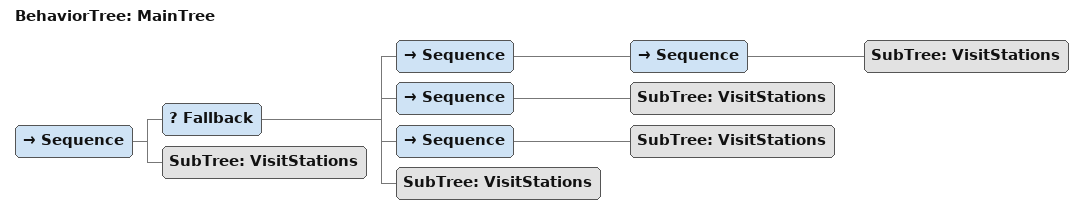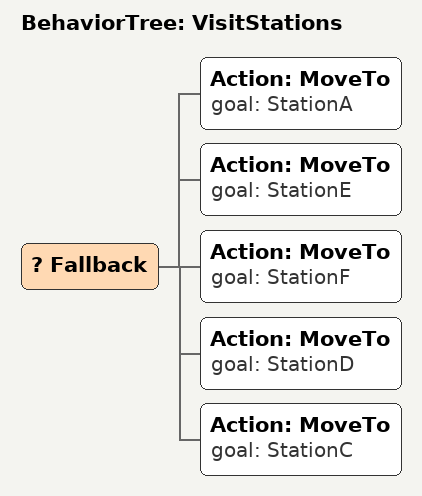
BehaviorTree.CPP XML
<root main_tree_to_execute="MainTree">
    <BehaviorTree ID="MainTree">
        <Sequence>
            <!-- StationA, StationE, StationF, StationD in sequence -->
            <Fallback>
                <Sequence>
                    <Sequence>
                        <SubTree ID="VisitStations" />
                    </Sequence>
                </Sequence>
                <Sequence>
                    <SubTree ID="VisitStations" />
                </Sequence>
                <Sequence>
                    <SubTree ID="VisitStations" />
                </Sequence>
                <SubTree ID="VisitStations" />
            </Fallback>
            <SubTree ID="VisitStations" />
        </Sequence>
    </BehaviorTree>

    <BehaviorTree ID="VisitStations">
        <Fallback>
            <Action ID="MoveTo" goal="StationA" />
            <Action ID="MoveTo" goal="StationE" />
            <Action ID="MoveTo" goal="StationF" />
            <Action ID="MoveTo" goal="StationD" />
            <Action ID="MoveTo" goal="StationC" />
        </Fallback>
    </BehaviorTree>
</root>
